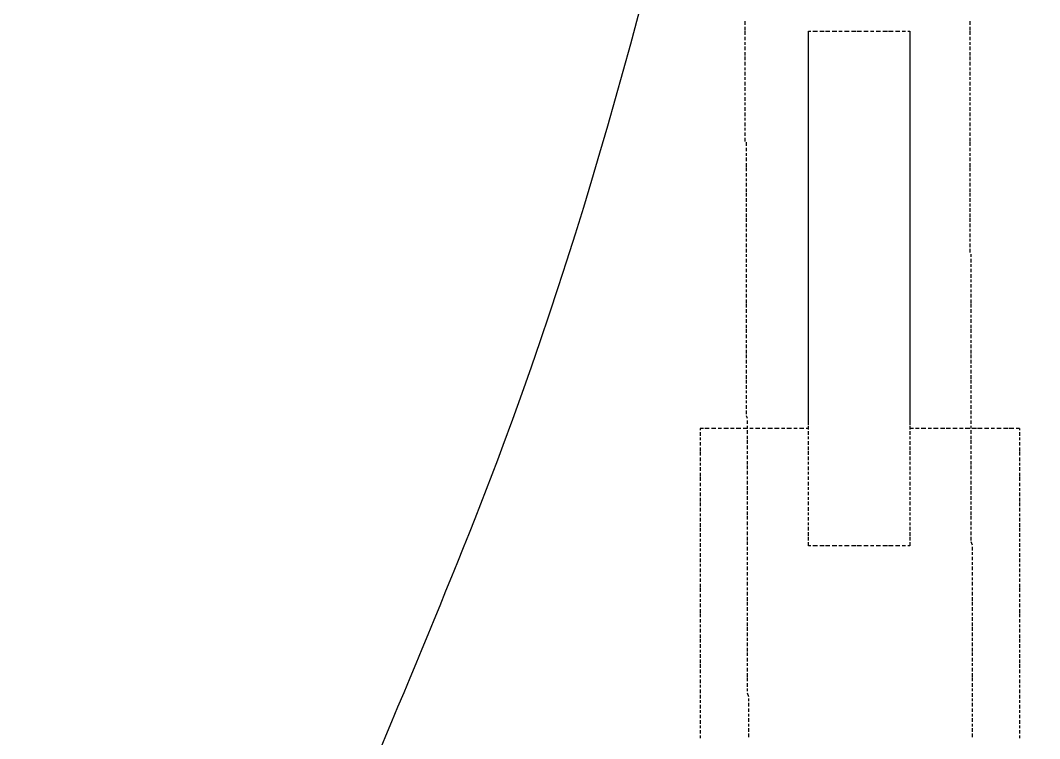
# Model space of a CAD drawing. Header units: millimetres. Extents: x 168 to 394, y 129 to 255.
# Drawn here: x 169.2443 to 169.4013, y 231.7479 to 231.8584 of the extents above; entities that cross this region are included whole.
import ezdxf

# ---------------------------------------------------------------- set-up
doc = ezdxf.new("R2010")
doc.units = ezdxf.units.MM
doc.layers.add('Redes', color=3, linetype='Continuous', lineweight=25)
doc.layers.add('Vestida del Poste', color=6, linetype='Continuous', lineweight=25)

# ---------------------------------------------------------------- blocks, each defined once
blk = doc.blocks.new('A$C68940962')
at = {"color": 1}
for p, q in [((-0.1104, -4.6631), (-0.1104, -4.6583)), ((0.1258, -4.6583), (0.1258, -4.6631)), ((-0.1104, -4.6702), (-0.1104, -4.6654)), ((-0.1104, -4.6761), (-0.1104, -4.6714)), ((-0.0439, -4.6749), (-0.0439, -4.6714)), ((-0.0439, -4.6714), (-0.0415, -4.6714)), ((-0.0439, -4.6773), (-0.0439, -4.6714)), ((-0.0439, -4.6714), (-0.0415, -4.6714)), ((-0.0392, -4.6714), (-0.0344, -4.6714)), ((-0.0392, -4.6714), (-0.0344, -4.6714)), ((-0.032, -4.6714), (-0.0273, -4.6714)), ((-0.032, -4.6714), (-0.0273, -4.6714)), ((-0.0261, -4.6714), (-0.0214, -4.6714)), ((-0.0261, -4.6714), (-0.0214, -4.6714)), ((-0.019, -4.6714), (-0.0142, -4.6714)), ((-0.019, -4.6714), (-0.0142, -4.6714)), ((-0.0119, -4.6714), (-0.0083, -4.6714)), ((-0.0119, -4.6714), (-0.0083, -4.6714)), ((-0.0059, -4.6714), (-0.0012, -4.6714)), ((-0.0059, -4.6714), (-0.0012, -4.6714)), ((0.0012, -4.6714), (0.0059, -4.6714)), ((0.0012, -4.6714), (0.0059, -4.6714)), ((0.0071, -4.6714), (0.0119, -4.6714)), ((0.0071, -4.6714), (0.0119, -4.6714)), ((0.0142, -4.6714), (0.019, -4.6714)), ((0.0142, -4.6714), (0.019, -4.6714)), ((0.0214, -4.6714), (0.0249, -4.6714)), ((0.0214, -4.6714), (0.0249, -4.6714)), ((0.0273, -4.6714), (0.032, -4.6714)), ((0.0273, -4.6714), (0.032, -4.6714)), ((0.0344, -4.6714), (0.0392, -4.6714)), ((0.0344, -4.6714), (0.0392, -4.6714)), ((0.0404, -4.6714), (0.0451, -4.6714)), ((0.0404, -4.6714), (0.0451, -4.6714)), ((0.0475, -4.6714), (0.0522, -4.6714)), ((0.0475, -4.6714), (0.0522, -4.6714)), ((0.0546, -4.6714), (0.0582, -4.6714)), ((0.0546, -4.6714), (0.0582, -4.6714)), ((0.0605, -4.6714), (0.0629, -4.6714)), ((0.0605, -4.6714), (0.0629, -4.6714)), ((0.0629, -4.6714), (0.0629, -4.6749)), ((0.0629, -4.6714), (0.0629, -4.6773)), ((0.1258, -4.6654), (0.1258, -4.6702)), ((0.1258, -4.6714), (0.1258, -4.6761)), ((-0.1104, -4.6832), (-0.1104, -4.6785)), ((-0.1104, -4.6892), (-0.1104, -4.6856)), ((-0.0439, -4.6809), (-0.0439, -4.6773)), ((-0.0439, -4.6832), (-0.0439, -4.6797)), ((-0.0439, -4.688), (-0.0439, -4.6832)), ((-0.0439, -4.6903), (-0.0439, -4.6856)), ((0.0629, -4.6773), (0.0629, -4.6809)), ((0.0629, -4.6797), (0.0629, -4.6832)), ((0.0629, -4.6832), (0.0629, -4.688)), ((0.0629, -4.6856), (0.0629, -4.6903)), ((0.1258, -4.6785), (0.1258, -4.6832)), ((0.1258, -4.6856), (0.1258, -4.6892)), ((-0.1104, -4.6963), (-0.1104, -4.6915)), ((-0.0439, -4.6939), (-0.0439, -4.6903)), ((-0.0439, -4.6975), (-0.0439, -4.6927)), ((-0.0439, -4.701), (-0.0439, -4.6963)), ((0.0629, -4.6903), (0.0629, -4.6939)), ((0.0629, -4.6927), (0.0629, -4.6975)), ((0.0629, -4.6963), (0.0629, -4.701)), ((0.1258, -4.6915), (0.1258, -4.6963)), ((-0.1104, -4.7034), (-0.1104, -4.6987)), ((-0.1104, -4.7093), (-0.1104, -4.7046)), ((-0.0439, -4.7034), (-0.0439, -4.6987)), ((-0.0439, -4.7081), (-0.0439, -4.7034)), ((-0.0439, -4.7105), (-0.0439, -4.7058)), ((0.0629, -4.6987), (0.0629, -4.7034)), ((0.0629, -4.7034), (0.0629, -4.7081)), ((0.0629, -4.7058), (0.0629, -4.7105)), ((0.1258, -4.6987), (0.1258, -4.7034)), ((0.1258, -4.7046), (0.1258, -4.7093)), ((-0.1104, -4.7165), (-0.1104, -4.7117)), ((-0.0439, -4.7141), (-0.0439, -4.7093)), ((-0.0439, -4.7165), (-0.0439, -4.7129)), ((-0.0439, -4.7212), (-0.0439, -4.7165)), ((0.0629, -4.7093), (0.0629, -4.7141)), ((0.0629, -4.7129), (0.0629, -4.7165)), ((0.0629, -4.7165), (0.0629, -4.7212)), ((0.1258, -4.7117), (0.1258, -4.7165)), ((-0.1104, -4.7224), (-0.1104, -4.7188)), ((-0.1104, -4.7295), (-0.1104, -4.7248)), ((-0.0439, -4.7236), (-0.0439, -4.7188)), ((-0.0439, -4.7271), (-0.0439, -4.7236)), ((-0.0439, -4.7307), (-0.0439, -4.726)), ((0.0629, -4.7188), (0.0629, -4.7236)), ((0.0629, -4.7236), (0.0629, -4.7271)), ((0.0629, -4.726), (0.0629, -4.7307)), ((0.1258, -4.7188), (0.1258, -4.7224)), ((0.1258, -4.7248), (0.1258, -4.7295)), ((-0.1104, -4.7354), (-0.1104, -4.7319)), ((-0.1104, -4.7426), (-0.1104, -4.7378)), ((-0.0439, -4.7343), (-0.0439, -4.7295)), ((-0.0439, -4.7366), (-0.0439, -4.7319)), ((-0.0439, -4.7414), (-0.0439, -4.7366)), ((-0.0439, -4.7438), (-0.0439, -4.739)), ((0.0629, -4.7295), (0.0629, -4.7343)), ((0.0629, -4.7319), (0.0629, -4.7366)), ((0.0629, -4.7366), (0.0629, -4.7414)), ((0.0629, -4.739), (0.0629, -4.7438)), ((0.1258, -4.7319), (0.1258, -4.7354)), ((0.1258, -4.7378), (0.1258, -4.7426)), ((-0.1104, -4.7497), (-0.1104, -4.7449)), ((-0.0439, -4.7473), (-0.0439, -4.7426)), ((-0.0439, -4.7497), (-0.0439, -4.7461)), ((-0.0439, -4.7544), (-0.0439, -4.7497)), ((0.0629, -4.7426), (0.0629, -4.7473)), ((0.0629, -4.7461), (0.0629, -4.7497)), ((0.0629, -4.7497), (0.0629, -4.7544)), ((0.1258, -4.7449), (0.1258, -4.7497)), ((-0.1104, -4.7556), (-0.1104, -4.7521)), ((-0.1104, -4.7627), (-0.1104, -4.758)), ((-0.0439, -4.7568), (-0.0439, -4.7521)), ((-0.0439, -4.7604), (-0.0439, -4.7568)), ((-0.0439, -4.7639), (-0.0439, -4.7592)), ((0.0629, -4.7521), (0.0629, -4.7568)), ((0.0629, -4.7568), (0.0629, -4.7604)), ((0.0629, -4.7592), (0.0629, -4.7639)), ((0.1258, -4.7521), (0.1258, -4.7556)), ((0.1258, -4.758), (0.1258, -4.7627)), ((-0.1104, -4.7687), (-0.1104, -4.7651)), ((-0.1104, -4.7758), (-0.1104, -4.7711)), ((-0.0439, -4.7675), (-0.0439, -4.7627)), ((-0.0439, -4.7699), (-0.0439, -4.7651)), ((-0.0439, -4.7746), (-0.0439, -4.7699)), ((0.0629, -4.7627), (0.0629, -4.7675)), ((0.0629, -4.7651), (0.0629, -4.7699)), ((0.0629, -4.7699), (0.0629, -4.7746)), ((0.1258, -4.7651), (0.1258, -4.7687)), ((0.1258, -4.7711), (0.1258, -4.7758)), ((-0.1104, -4.7829), (-0.1104, -4.7782)), ((-0.0439, -4.777), (-0.0439, -4.7722)), ((-0.0439, -4.7805), (-0.0439, -4.7758)), ((-0.0439, -4.7829), (-0.0439, -4.7794)), ((0.0629, -4.7722), (0.0629, -4.777)), ((0.0629, -4.7758), (0.0629, -4.7805)), ((0.0629, -4.7794), (0.0629, -4.7829)), ((0.1258, -4.7782), (0.1258, -4.7829)), ((-0.1104, -4.7889), (-0.1104, -4.7853)), ((-0.1104, -4.796), (-0.1104, -4.7912)), ((-0.0439, -4.7877), (-0.0439, -4.7829)), ((-0.0439, -4.79), (-0.0439, -4.7853)), ((-0.0439, -4.7936), (-0.0439, -4.79)), ((-0.0439, -4.7972), (-0.0439, -4.7924)), ((0.0629, -4.7829), (0.0629, -4.7877)), ((0.0629, -4.7853), (0.0629, -4.79)), ((0.0629, -4.79), (0.0629, -4.7936)), ((0.0629, -4.7924), (0.0629, -4.7972)), ((0.1258, -4.7853), (0.1258, -4.7889)), ((0.1258, -4.7912), (0.1258, -4.796)), ((-0.1104, -4.8019), (-0.1104, -4.7983)), ((-0.0439, -4.8007), (-0.0439, -4.796)), ((-0.0439, -4.8031), (-0.0439, -4.7983)), ((-0.0439, -4.8078), (-0.0439, -4.8031)), ((0.0629, -4.796), (0.0629, -4.8007)), ((0.0629, -4.7983), (0.0629, -4.8031)), ((0.0629, -4.8031), (0.0629, -4.8078)), ((0.1258, -4.7983), (0.1258, -4.8019)), ((-0.1104, -4.809), (-0.1104, -4.8043)), ((-0.1104, -4.8162), (-0.1104, -4.8114)), ((-0.0439, -4.8102), (-0.0439, -4.8055)), ((-0.0439, -4.8138), (-0.0439, -4.809)), ((-0.0439, -4.8162), (-0.0439, -4.8126)), ((0.0629, -4.8055), (0.0629, -4.8102)), ((0.0629, -4.809), (0.0629, -4.8138)), ((0.0629, -4.8126), (0.0629, -4.8162)), ((0.1258, -4.8043), (0.1258, -4.809)), ((0.1258, -4.8114), (0.1258, -4.8162)), ((-0.1092, -4.8221), (-0.1092, -4.8173)), ((-0.1092, -4.8292), (-0.1092, -4.8245)), ((-0.0439, -4.8209), (-0.0439, -4.8162)), ((-0.0439, -4.8233), (-0.0439, -4.8185)), ((-0.0439, -4.8268), (-0.0439, -4.8233)), ((0.0629, -4.8162), (0.0629, -4.8209)), ((0.0629, -4.8185), (0.0629, -4.8233)), ((0.0629, -4.8233), (0.0629, -4.8268)), ((0.1258, -4.8173), (0.1258, -4.8221)), ((0.1258, -4.8245), (0.1258, -4.8292)), ((-0.1092, -4.8351), (-0.1092, -4.8316)), ((-0.0439, -4.8304), (-0.0439, -4.8256)), ((-0.0439, -4.834), (-0.0439, -4.8292)), ((-0.0439, -4.8363), (-0.0439, -4.8316)), ((0.0629, -4.8256), (0.0629, -4.8304)), ((0.0629, -4.8292), (0.0629, -4.834)), ((0.0629, -4.8316), (0.0629, -4.8363)), ((0.1258, -4.8316), (0.1258, -4.8351)), ((-0.1092, -4.8423), (-0.1092, -4.8375)), ((-0.1092, -4.8494), (-0.1092, -4.8446)), ((-0.0439, -4.8411), (-0.0439, -4.8363)), ((-0.0439, -4.8434), (-0.0439, -4.8387)), ((-0.0439, -4.847), (-0.0439, -4.8423)), ((-0.0439, -4.8494), (-0.0439, -4.8458)), ((0.0629, -4.8363), (0.0629, -4.8411)), ((0.0629, -4.8387), (0.0629, -4.8434)), ((0.0629, -4.8423), (0.0629, -4.847)), ((0.0629, -4.8458), (0.0629, -4.8494)), ((0.1258, -4.8375), (0.1258, -4.8423)), ((0.1258, -4.8446), (0.1258, -4.8494)), ((-0.1092, -4.8553), (-0.1092, -4.8506)), ((-0.0439, -4.8541), (-0.0439, -4.8494)), ((-0.0439, -4.8565), (-0.0439, -4.8518)), ((-0.0439, -4.8601), (-0.0439, -4.8565)), ((0.0629, -4.8494), (0.0629, -4.8541)), ((0.0629, -4.8518), (0.0629, -4.8565)), ((0.0629, -4.8565), (0.0629, -4.8601)), ((0.1258, -4.8506), (0.1258, -4.8553)), ((-0.1092, -4.8624), (-0.1092, -4.8577)), ((-0.1092, -4.8684), (-0.1092, -4.8648)), ((-0.0439, -4.8624), (-0.0439, -4.8589)), ((-0.0439, -4.8672), (-0.0439, -4.8624)), ((-0.0439, -4.8696), (-0.0439, -4.8648)), ((0.0629, -4.8589), (0.0629, -4.8624)), ((0.0629, -4.8624), (0.0629, -4.8672)), ((0.0629, -4.8648), (0.0629, -4.8696)), ((0.1258, -4.8577), (0.1258, -4.8624)), ((0.1258, -4.8648), (0.1258, -4.8684)), ((-0.1092, -4.8755), (-0.1092, -4.8707)), ((-0.1092, -4.8826), (-0.1092, -4.8779)), ((-0.0439, -4.8731), (-0.0439, -4.8696)), ((-0.0439, -4.8767), (-0.0439, -4.8719)), ((-0.0439, -4.8802), (-0.0439, -4.8755)), ((0.0629, -4.8696), (0.0629, -4.8731)), ((0.0629, -4.8719), (0.0629, -4.8767)), ((0.0629, -4.8755), (0.0629, -4.8802)), ((0.1258, -4.8707), (0.1258, -4.8755)), ((0.1258, -4.8779), (0.1258, -4.8826)), ((-0.1092, -4.8885), (-0.1092, -4.8838)), ((-0.0439, -4.8826), (-0.0439, -4.8791)), ((-0.0439, -4.8874), (-0.0439, -4.8826)), ((-0.0439, -4.8897), (-0.0439, -4.885)), ((0.0629, -4.8791), (0.0629, -4.8826)), ((0.0629, -4.8826), (0.0629, -4.8874)), ((0.0629, -4.885), (0.0629, -4.8897)), ((0.1258, -4.8838), (0.1258, -4.8885)), ((-0.1092, -4.8957), (-0.1092, -4.8909)), ((-0.1092, -4.9016), (-0.1092, -4.898)), ((-0.0439, -4.8933), (-0.0439, -4.8897)), ((-0.0439, -4.8957), (-0.0439, -4.8921)), ((-0.0439, -4.9004), (-0.0439, -4.8957)), ((-0.0439, -4.9028), (-0.0439, -4.898)), ((0.0629, -4.8897), (0.0629, -4.8933)), ((0.0629, -4.8921), (0.0629, -4.8957)), ((0.0629, -4.8957), (0.0629, -4.9004)), ((0.0629, -4.898), (0.0629, -4.9028)), ((0.1258, -4.8909), (0.1258, -4.8957)), ((0.1258, -4.898), (0.1258, -4.9016)), ((-0.1092, -4.9087), (-0.1092, -4.904)), ((-0.0439, -4.9063), (-0.0439, -4.9028)), ((-0.0439, -4.9099), (-0.0439, -4.9052)), ((-0.0439, -4.9135), (-0.0439, -4.9087)), ((0.0629, -4.9028), (0.0629, -4.9063)), ((0.0629, -4.9052), (0.0629, -4.9099)), ((0.0629, -4.9087), (0.0629, -4.9135)), ((0.1258, -4.904), (0.1258, -4.9087)), ((-0.1092, -4.9158), (-0.1092, -4.9111)), ((-0.1092, -4.9218), (-0.1092, -4.917)), ((-0.0439, -4.9158), (-0.0439, -4.9111)), ((-0.0439, -4.9206), (-0.0439, -4.9158)), ((-0.0439, -4.923), (-0.0439, -4.9182)), ((-0.0439, -4.9265), (-0.0439, -4.9218)), ((0.0629, -4.9111), (0.0629, -4.9158)), ((0.0629, -4.9158), (0.0629, -4.9206)), ((0.0629, -4.9182), (0.0629, -4.923)), ((0.0629, -4.9218), (0.0629, -4.9265)), ((0.1258, -4.9111), (0.1258, -4.9158)), ((0.1258, -4.917), (0.1258, -4.9218)), ((-0.1092, -4.9289), (-0.1092, -4.9242)), ((-0.1092, -4.9348), (-0.1092, -4.9313)), ((-0.0439, -4.9289), (-0.0439, -4.9253)), ((-0.0439, -4.9336), (-0.0439, -4.9289)), ((-0.0439, -4.936), (-0.0439, -4.9313)), ((0.0629, -4.9253), (0.0629, -4.9289)), ((0.0629, -4.9289), (0.0629, -4.9336)), ((0.0629, -4.9313), (0.0629, -4.936)), ((0.1258, -4.9242), (0.1258, -4.9289)), ((0.1258, -4.9313), (0.1258, -4.9348)), ((-0.1092, -4.942), (-0.1092, -4.9372)), ((-0.0439, -4.9396), (-0.0439, -4.936)), ((-0.0439, -4.9431), (-0.0439, -4.9384)), ((-0.0439, -4.9467), (-0.0439, -4.942)), ((0.0629, -4.936), (0.0629, -4.9396)), ((0.0629, -4.9384), (0.0629, -4.9431)), ((0.0629, -4.942), (0.0629, -4.9467)), ((0.1258, -4.9372), (0.1258, -4.942)), ((-0.1092, -4.9479), (-0.1092, -4.9443)), ((-0.1092, -4.955), (-0.1092, -4.9503)), ((-0.0439, -4.9491), (-0.0439, -4.9443)), ((-0.0439, -4.9538), (-0.0439, -4.9491)), ((-0.0439, -4.9562), (-0.0439, -4.9514)), ((0.0629, -4.9443), (0.0629, -4.9491)), ((0.0629, -4.9491), (0.0629, -4.9538)), ((0.0629, -4.9514), (0.0629, -4.9562)), ((0.1258, -4.9443), (0.1258, -4.9479)), ((0.1258, -4.9503), (0.1258, -4.955)), ((-0.1092, -4.9621), (-0.1092, -4.9574)), ((-0.1092, -4.9681), (-0.1092, -4.9645)), ((-0.0439, -4.9598), (-0.0439, -4.955)), ((-0.0439, -4.9621), (-0.0439, -4.9586)), ((-0.0439, -4.9669), (-0.0439, -4.9621)), ((-0.0439, -4.9693), (-0.0439, -4.9645)), ((0.0629, -4.955), (0.0629, -4.9598)), ((0.0629, -4.9586), (0.0629, -4.9621)), ((0.0629, -4.9621), (0.0629, -4.9669)), ((0.0629, -4.9645), (0.0629, -4.9693)), ((0.1258, -4.9574), (0.1258, -4.9621)), ((0.127, -4.9645), (0.127, -4.9681)), ((-0.1092, -4.9752), (-0.1092, -4.9704)), ((-0.0439, -4.9728), (-0.0439, -4.9693)), ((-0.0439, -4.9764), (-0.0439, -4.9716)), ((-0.0439, -4.9799), (-0.0439, -4.9752)), ((0.0629, -4.9693), (0.0629, -4.9728)), ((0.0629, -4.9716), (0.0629, -4.9764)), ((0.0629, -4.9752), (0.0629, -4.9799)), ((0.127, -4.9704), (0.127, -4.9752)), ((-0.1092, -4.9811), (-0.1092, -4.9776)), ((-0.1092, -4.9882), (-0.1092, -4.9835)), ((-0.0439, -4.9823), (-0.0439, -4.9776)), ((-0.0439, -4.9871), (-0.0439, -4.9823)), ((-0.0439, -4.9894), (-0.0439, -4.9847)), ((0.0629, -4.9776), (0.0629, -4.9823)), ((0.0629, -4.9823), (0.0629, -4.9871)), ((0.0629, -4.9847), (0.0629, -4.9894)), ((0.127, -4.9776), (0.127, -4.9811)), ((0.127, -4.9835), (0.127, -4.9882)), ((-0.1092, -4.9954), (-0.1092, -4.9906)), ((-0.0439, -4.993), (-0.0439, -4.9882)), ((-0.0439, -4.9954), (-0.0439, -4.9918)), ((-0.0439, -5.0001), (-0.0439, -4.9954)), ((0.0629, -4.9882), (0.0629, -4.993)), ((0.0629, -4.9918), (0.0629, -4.9954)), ((0.0629, -4.9954), (0.0629, -5.0001)), ((0.127, -4.9906), (0.127, -4.9954)), ((-0.1092, -5.0013), (-0.1092, -4.9977)), ((-0.1092, -5.0084), (-0.1092, -5.0037)), ((-0.0439, -5.0025), (-0.0439, -4.9977)), ((-0.0439, -5.006), (-0.0439, -5.0025)), ((-0.0439, -5.0096), (-0.0439, -5.0049)), ((0.0629, -4.9977), (0.0629, -5.0025)), ((0.0629, -5.0025), (0.0629, -5.006)), ((0.0629, -5.0049), (0.0629, -5.0096)), ((0.127, -4.9977), (0.127, -5.0013)), ((0.127, -5.0037), (0.127, -5.0084)), ((-0.1092, -5.0144), (-0.1092, -5.0108)), ((-0.1092, -5.0215), (-0.1092, -5.0167)), ((-0.0439, -5.0132), (-0.0439, -5.0084)), ((-0.0439, -5.0155), (-0.0439, -5.0108)), ((-0.0439, -5.0203), (-0.0439, -5.0155)), ((-0.0439, -5.0227), (-0.0439, -5.0179)), ((0.0629, -5.0084), (0.0629, -5.0132)), ((0.0629, -5.0108), (0.0629, -5.0155)), ((0.0629, -5.0155), (0.0629, -5.0203)), ((0.0629, -5.0179), (0.0629, -5.0227)), ((0.127, -5.0108), (0.127, -5.0144)), ((0.127, -5.0167), (0.127, -5.0215)), ((-0.1092, -5.0286), (-0.1092, -5.0238)), ((-0.0439, -5.0262), (-0.0439, -5.0215)), ((-0.0439, -5.0286), (-0.0439, -5.025)), ((-0.0439, -5.0333), (-0.0439, -5.0286)), ((0.0629, -5.0215), (0.0629, -5.0262)), ((0.0629, -5.025), (0.0629, -5.0286)), ((0.0629, -5.0286), (0.0629, -5.0333)), ((0.127, -5.0238), (0.127, -5.0286)), ((-0.1092, -5.0345), (-0.1092, -5.0298)), ((-0.1092, -5.0416), (-0.1092, -5.0369)), ((-0.0439, -5.0357), (-0.0439, -5.031)), ((-0.0439, -5.0393), (-0.0439, -5.0357)), ((-0.0439, -5.0428), (-0.0439, -5.0381)), ((0.0629, -5.031), (0.0629, -5.0357)), ((0.0629, -5.0357), (0.0629, -5.0393)), ((0.0629, -5.0381), (0.0629, -5.0428)), ((0.127, -5.0298), (0.127, -5.0345)), ((0.127, -5.0369), (0.127, -5.0416)), ((-0.1092, -5.0476), (-0.1092, -5.044)), ((-0.1092, -5.0547), (-0.1092, -5.05)), ((-0.0439, -5.0464), (-0.0439, -5.0416)), ((-0.0439, -5.0488), (-0.0439, -5.044)), ((-0.0439, -5.0535), (-0.0439, -5.0488)), ((0.0629, -5.0416), (0.0629, -5.0464)), ((0.0629, -5.044), (0.0629, -5.0488)), ((0.0629, -5.0488), (0.0629, -5.0535)), ((0.127, -5.044), (0.127, -5.0476)), ((0.127, -5.05), (0.127, -5.0547)), ((-0.1092, -5.0618), (-0.1092, -5.0571)), ((-0.0439, -5.0559), (-0.0439, -5.0511)), ((-0.0439, -5.0595), (-0.0439, -5.0547)), ((-0.0439, -5.0618), (-0.0439, -5.0583)), ((0.0629, -5.0511), (0.0629, -5.0559)), ((0.0629, -5.0547), (0.0629, -5.0595)), ((0.0629, -5.0583), (0.0629, -5.0618)), ((0.127, -5.0571), (0.127, -5.0618)), ((-0.1092, -5.0678), (-0.1092, -5.063)), ((-0.1092, -5.0749), (-0.1092, -5.0701)), ((-0.0439, -5.0666), (-0.0439, -5.0618)), ((-0.0439, -5.0689), (-0.0439, -5.0642)), ((-0.0439, -5.0725), (-0.0439, -5.0689)), ((-0.0439, -5.0749), (-0.0439, -5.0713)), ((0.0629, -5.0618), (0.0629, -5.0666)), ((0.0629, -5.0642), (0.0629, -5.0689)), ((0.0629, -5.0689), (0.0629, -5.0725)), ((0.0629, -5.0713), (0.0629, -5.0749)), ((0.127, -5.063), (0.127, -5.0678)), ((0.127, -5.0701), (0.127, -5.0749)), ((-0.1092, -5.0808), (-0.1092, -5.0773)), ((-0.0439, -5.0796), (-0.0439, -5.0749)), ((-0.0439, -5.082), (-0.0439, -5.0773)), ((-0.0439, -5.0856), (-0.0439, -5.082)), ((0.0629, -5.0749), (0.0629, -5.0796)), ((0.0629, -5.0773), (0.0629, -5.082)), ((0.0629, -5.082), (0.0629, -5.0856)), ((0.127, -5.0773), (0.127, -5.0808)), ((-0.1092, -5.0879), (-0.1092, -5.0832)), ((-0.1092, -5.0951), (-0.1092, -5.0903)), ((-0.0439, -5.0891), (-0.0439, -5.0844)), ((-0.0439, -5.0927), (-0.0439, -5.0879)), ((-0.0439, -5.0951), (-0.0439, -5.0915)), ((0.0629, -5.0844), (0.0629, -5.0891)), ((0.0629, -5.0879), (0.0629, -5.0927)), ((0.0629, -5.0915), (0.0629, -5.0951)), ((0.127, -5.0832), (0.127, -5.0879)), ((0.127, -5.0903), (0.127, -5.0951)), ((-0.1092, -5.101), (-0.1092, -5.0962)), ((-0.1092, -5.1081), (-0.1092, -5.1034)), ((-0.0439, -5.0998), (-0.0439, -5.0951)), ((-0.0439, -5.1022), (-0.0439, -5.0974)), ((-0.0439, -5.1057), (-0.0439, -5.1022)), ((0.0629, -5.0951), (0.0629, -5.0998)), ((0.0629, -5.0974), (0.0629, -5.1022)), ((0.0629, -5.1022), (0.0629, -5.1057)), ((0.127, -5.0962), (0.127, -5.101)), ((0.127, -5.1034), (0.127, -5.1081)), ((-0.1092, -5.114), (-0.1092, -5.1105)), ((-0.0439, -5.1081), (-0.0439, -5.1046)), ((-0.0439, -5.1129), (-0.0439, -5.1081)), ((-0.0439, -5.1152), (-0.0439, -5.1105)), ((0.0629, -5.1046), (0.0629, -5.1081)), ((0.0629, -5.1081), (0.0629, -5.1129)), ((0.0629, -5.1105), (0.0629, -5.1152)), ((0.127, -5.1105), (0.127, -5.114)), ((-0.1092, -5.1212), (-0.1092, -5.1164)), ((-0.1092, -5.1283), (-0.1092, -5.1235)), ((-0.0439, -5.1188), (-0.0439, -5.1152)), ((-0.0439, -5.1224), (-0.0439, -5.1176)), ((-0.0439, -5.1259), (-0.0439, -5.1212)), ((-0.0439, -5.1283), (-0.0439, -5.1235)), ((0.0629, -5.1152), (0.0629, -5.1188)), ((0.0629, -5.1176), (0.0629, -5.1224)), ((0.0629, -5.1212), (0.0629, -5.1259)), ((0.0629, -5.1235), (0.0629, -5.1283)), ((0.127, -5.1164), (0.127, -5.1212)), ((0.127, -5.1235), (0.127, -5.1283)), ((-0.1092, -5.1342), (-0.1092, -5.1295)), ((-0.0439, -5.133), (-0.0439, -5.1283)), ((-0.0439, -5.1354), (-0.0439, -5.1307)), ((-0.0439, -5.139), (-0.0439, -5.1342)), ((0.0629, -5.1283), (0.0629, -5.133)), ((0.0629, -5.1307), (0.0629, -5.1354)), ((0.0629, -5.1342), (0.0629, -5.139)), ((0.127, -5.1295), (0.127, -5.1342)), ((-0.1092, -5.1413), (-0.1092, -5.1366)), ((-0.1092, -5.1473), (-0.1092, -5.1437)), ((-0.0439, -5.1413), (-0.0439, -5.1378)), ((-0.0439, -5.1461), (-0.0439, -5.1413)), ((-0.0439, -5.1485), (-0.0439, -5.1437)), ((0.0629, -5.1378), (0.0629, -5.1413)), ((0.0629, -5.1413), (0.0629, -5.1461)), ((0.0629, -5.1437), (0.0629, -5.1485)), ((0.127, -5.1366), (0.127, -5.1413)), ((0.127, -5.1437), (0.127, -5.1473)), ((-0.1092, -5.1544), (-0.1092, -5.1496)), ((-0.1092, -5.1603), (-0.1092, -5.1568)), ((-0.0439, -5.152), (-0.0439, -5.1485)), ((-0.0439, -5.1556), (-0.0439, -5.1508)), ((-0.0439, -5.1591), (-0.0439, -5.1544)), ((-0.0439, -5.1615), (-0.0439, -5.1568)), ((0.0629, -5.1485), (0.0629, -5.152)), ((0.0629, -5.1508), (0.0629, -5.1556)), ((0.0629, -5.1544), (0.0629, -5.1591)), ((0.0629, -5.1568), (0.0629, -5.1615)), ((0.127, -5.1496), (0.127, -5.1544)), ((0.127, -5.1568), (0.127, -5.1603)), ((-0.1092, -5.1675), (-0.1092, -5.1627)), ((-0.0439, -5.1663), (-0.0439, -5.1615)), ((-0.0439, -5.1686), (-0.0439, -5.1639)), ((-0.0439, -5.1722), (-0.0439, -5.1675)), ((0.0629, -5.1615), (0.0629, -5.1663)), ((0.0629, -5.1639), (0.0629, -5.1686)), ((0.0629, -5.1675), (0.0629, -5.1722)), ((0.127, -5.1627), (0.127, -5.1675)), ((-0.1092, -5.1746), (-0.1092, -5.1698)), ((-0.108, -5.1805), (-0.1092, -5.1769)), ((-0.0439, -5.1746), (-0.0439, -5.171)), ((-0.0439, -5.1793), (-0.0439, -5.1746)), ((-0.0439, -5.1817), (-0.0439, -5.1769)), ((0.0629, -5.171), (0.0629, -5.1746)), ((0.0629, -5.1746), (0.0629, -5.1793)), ((0.0629, -5.1769), (0.0629, -5.1817)), ((0.127, -5.1698), (0.127, -5.1746)), ((0.127, -5.1769), (0.127, -5.1805)), ((-0.108, -5.1876), (-0.108, -5.1829)), ((-0.0439, -5.1841), (-0.0439, -5.1817)), ((-0.0439, -5.1888), (-0.0439, -5.1841)), ((0.0629, -5.1817), (0.0629, -5.1841)), ((0.0629, -5.1841), (0.0629, -5.1888)), ((0.127, -5.1829), (0.127, -5.1876)), ((-0.1578, -5.1936), (-0.1578, -5.1959)), ((-0.1543, -5.1936), (-0.1578, -5.1936)), ((-0.1578, -5.1983), (-0.1578, -5.2031)), ((-0.1484, -5.1936), (-0.1531, -5.1936)), ((-0.1412, -5.1936), (-0.146, -5.1936)), ((-0.1353, -5.1936), (-0.1389, -5.1936)), ((-0.1282, -5.1936), (-0.1329, -5.1936)), ((-0.1222, -5.1936), (-0.1258, -5.1936)), ((-0.1151, -5.1936), (-0.1199, -5.1936)), ((-0.108, -5.1936), (-0.1127, -5.1936)), ((-0.108, -5.1936), (-0.108, -5.19)), ((-0.108, -5.2007), (-0.108, -5.1959)), ((-0.1021, -5.1936), (-0.1056, -5.1936)), ((-0.0949, -5.1936), (-0.0997, -5.1936)), ((-0.089, -5.1936), (-0.0926, -5.1936)), ((-0.0819, -5.1936), (-0.0866, -5.1936)), ((-0.0748, -5.1936), (-0.0795, -5.1936)), ((-0.0688, -5.1936), (-0.0724, -5.1936)), ((-0.0617, -5.1936), (-0.0665, -5.1936)), ((-0.0558, -5.1936), (-0.0593, -5.1936)), ((-0.0487, -5.1936), (-0.0534, -5.1936)), ((-0.0439, -5.1936), (-0.0463, -5.1936)), ((-0.0439, -5.1947), (-0.0439, -5.19)), ((-0.0439, -5.2019), (-0.0439, -5.1971)), ((0.0629, -5.19), (0.0629, -5.1947)), ((0.0665, -5.1936), (0.0629, -5.1936)), ((0.0629, -5.1971), (0.0629, -5.2019)), ((0.0724, -5.1936), (0.0688, -5.1936)), ((0.0795, -5.1936), (0.0748, -5.1936)), ((0.0855, -5.1936), (0.0819, -5.1936)), ((0.0926, -5.1936), (0.0878, -5.1936)), ((0.0997, -5.1936), (0.0949, -5.1936)), ((0.1056, -5.1936), (0.1009, -5.1936)), ((0.1127, -5.1936), (0.108, -5.1936)), ((0.1187, -5.1936), (0.1151, -5.1936)), ((0.1258, -5.1936), (0.1211, -5.1936)), ((0.127, -5.19), (0.127, -5.1936)), ((0.127, -5.1959), (0.127, -5.2007)), ((0.1329, -5.1936), (0.1282, -5.1936)), ((0.1389, -5.1936), (0.1341, -5.1936)), ((0.146, -5.1936), (0.1412, -5.1936)), ((0.1519, -5.1936), (0.1484, -5.1936)), ((0.159, -5.1936), (0.1543, -5.1936)), ((0.1662, -5.1936), (0.1614, -5.1936)), ((0.1721, -5.1936), (0.1673, -5.1936)), ((0.178, -5.1936), (0.1745, -5.1936)), ((0.178, -5.1936), (0.178, -5.1959)), ((0.178, -5.1983), (0.178, -5.2031)), ((-0.1578, -5.2054), (-0.1578, -5.209)), ((-0.108, -5.2078), (-0.108, -5.2031)), ((-0.108, -5.2137), (-0.108, -5.209)), ((-0.0439, -5.2078), (-0.0439, -5.2042)), ((-0.0439, -5.2149), (-0.0439, -5.2102)), ((0.0629, -5.2042), (0.0629, -5.2078)), ((0.0629, -5.2102), (0.0629, -5.2149)), ((0.127, -5.2031), (0.127, -5.2078)), ((0.127, -5.209), (0.127, -5.2137)), ((0.178, -5.2054), (0.178, -5.209)), ((-0.1578, -5.2114), (-0.1578, -5.2161)), ((-0.1578, -5.2185), (-0.1578, -5.2232)), ((-0.108, -5.2209), (-0.108, -5.2161)), ((-0.0439, -5.222), (-0.0439, -5.2173)), ((0.0629, -5.2173), (0.0629, -5.222)), ((0.127, -5.2161), (0.127, -5.2209)), ((0.178, -5.2114), (0.178, -5.2161)), ((0.178, -5.2185), (0.178, -5.2232)), ((-0.1578, -5.2244), (-0.1578, -5.2292)), ((-0.1578, -5.2315), (-0.1578, -5.2363)), ((-0.108, -5.2268), (-0.108, -5.2232)), ((-0.108, -5.2339), (-0.108, -5.2292)), ((-0.0439, -5.228), (-0.0439, -5.2232)), ((-0.0439, -5.2351), (-0.0439, -5.2304)), ((0.0629, -5.2232), (0.0629, -5.228)), ((0.0629, -5.2304), (0.0629, -5.2351)), ((0.127, -5.2232), (0.127, -5.2268)), ((0.127, -5.2292), (0.127, -5.2339)), ((0.178, -5.2244), (0.178, -5.2292)), ((0.178, -5.2315), (0.178, -5.2363)), ((-0.1578, -5.2387), (-0.1578, -5.2422)), ((-0.108, -5.241), (-0.108, -5.2363)), ((-0.108, -5.247), (-0.108, -5.2422)), ((-0.0439, -5.241), (-0.0439, -5.2375)), ((-0.0439, -5.2482), (-0.0439, -5.2434)), ((0.0629, -5.2375), (0.0629, -5.241)), ((0.0629, -5.2434), (0.0629, -5.2482)), ((0.127, -5.2363), (0.127, -5.241)), ((0.127, -5.2422), (0.127, -5.247)), ((0.178, -5.2387), (0.178, -5.2422)), ((-0.1578, -5.2446), (-0.1578, -5.2493)), ((-0.1578, -5.2517), (-0.1578, -5.2565)), ((-0.108, -5.2541), (-0.108, -5.2493)), ((-0.0439, -5.2541), (-0.0439, -5.2505)), ((0.0629, -5.2505), (0.0629, -5.2541)), ((0.127, -5.2493), (0.127, -5.2541)), ((0.178, -5.2446), (0.178, -5.2493)), ((0.178, -5.2517), (0.178, -5.2565)), ((-0.1578, -5.2577), (-0.1578, -5.2624)), ((-0.1578, -5.2648), (-0.1578, -5.2695)), ((-0.108, -5.26), (-0.108, -5.2565)), ((-0.108, -5.2671), (-0.108, -5.2624)), ((-0.0439, -5.2612), (-0.0439, -5.2565)), ((-0.0439, -5.2683), (-0.0439, -5.2636)), ((0.0629, -5.2565), (0.0629, -5.2612)), ((0.0629, -5.2636), (0.0629, -5.2683)), ((0.127, -5.2565), (0.127, -5.26)), ((0.127, -5.2624), (0.127, -5.2671)), ((0.178, -5.2577), (0.178, -5.2624)), ((0.178, -5.2648), (0.178, -5.2695)), ((-0.1578, -5.2719), (-0.1578, -5.2755)), ((-0.108, -5.2743), (-0.108, -5.2695)), ((-0.108, -5.2802), (-0.108, -5.2755)), ((-0.0439, -5.2743), (-0.0439, -5.2707)), ((0.0629, -5.2707), (0.0629, -5.2743)), ((0.127, -5.2695), (0.127, -5.2743)), ((0.127, -5.2755), (0.127, -5.2802)), ((0.178, -5.2719), (0.178, -5.2755)), ((-0.1578, -5.2778), (-0.1578, -5.2826)), ((-0.1578, -5.2849), (-0.1578, -5.2897)), ((-0.108, -5.2873), (-0.108, -5.2826)), ((-0.0439, -5.2814), (-0.0439, -5.2766)), ((-0.0439, -5.2873), (-0.0439, -5.2838)), ((0.0629, -5.2766), (0.0629, -5.2814)), ((0.0629, -5.2838), (0.0629, -5.2873)), ((0.127, -5.2826), (0.127, -5.2873)), ((0.178, -5.2778), (0.178, -5.2826)), ((0.178, -5.2849), (0.178, -5.2897)), ((-0.1578, -5.2909), (-0.1578, -5.2956)), ((-0.108, -5.2933), (-0.108, -5.2897)), ((-0.108, -5.3004), (-0.108, -5.2956)), ((-0.0439, -5.2944), (-0.0439, -5.2897)), ((-0.0439, -5.3016), (-0.0439, -5.2968)), ((0.0629, -5.2897), (0.0629, -5.2944)), ((0.0629, -5.2968), (0.0629, -5.3016)), ((0.127, -5.2897), (0.127, -5.2933)), ((0.127, -5.2956), (0.127, -5.3004)), ((0.178, -5.2909), (0.178, -5.2956)), ((-0.1578, -5.298), (-0.1578, -5.3028)), ((-0.1578, -5.3051), (-0.1578, -5.3087)), ((-0.108, -5.3075), (-0.108, -5.3028)), ((-0.0439, -5.3075), (-0.0439, -5.3039)), ((0.0629, -5.3039), (0.0629, -5.3075)), ((0.127, -5.3028), (0.127, -5.3075)), ((0.178, -5.298), (0.178, -5.3028)), ((0.178, -5.3051), (0.178, -5.3087)), ((-0.1578, -5.3111), (-0.1578, -5.3158)), ((-0.1578, -5.3182), (-0.1578, -5.3229)), ((-0.108, -5.3134), (-0.108, -5.3087)), ((-0.108, -5.3206), (-0.108, -5.3158)), ((-0.0439, -5.3146), (-0.0439, -5.3099)), ((-0.0439, -5.3206), (-0.0439, -5.317)), ((0.0629, -5.3099), (0.0629, -5.3146)), ((0.0629, -5.317), (0.0629, -5.3206)), ((0.127, -5.3087), (0.127, -5.3134)), ((0.127, -5.3158), (0.127, -5.3206)), ((0.178, -5.3111), (0.178, -5.3158)), ((0.178, -5.3182), (0.178, -5.3229)), ((-0.1578, -5.3241), (-0.1578, -5.3289)), ((-0.108, -5.3265), (-0.108, -5.3229)), ((-0.108, -5.3336), (-0.108, -5.3289)), ((-0.0439, -5.3277), (-0.0439, -5.3229)), ((0.0629, -5.3229), (0.0629, -5.3277)), ((0.127, -5.3229), (0.127, -5.3265)), ((0.127, -5.3289), (0.127, -5.3336)), ((0.178, -5.3241), (0.178, -5.3289)), ((-0.1578, -5.3312), (-0.1578, -5.336)), ((-0.1578, -5.3384), (-0.1578, -5.3419)), ((-0.108, -5.3407), (-0.108, -5.336)), ((-0.0439, -5.3348), (-0.0439, -5.33)), ((-0.0439, -5.3407), (-0.0439, -5.336)), ((0.0629, -5.33), (0.0629, -5.3348)), ((0.0629, -5.336), (0.0629, -5.3407)), ((0.127, -5.336), (0.127, -5.3407)), ((0.178, -5.3312), (0.178, -5.336)), ((0.178, -5.3384), (0.178, -5.3419)), ((-0.1578, -5.3443), (-0.1578, -5.349)), ((-0.108, -5.3467), (-0.108, -5.3419)), ((-0.108, -5.3538), (-0.108, -5.349)), ((-0.0439, -5.3479), (-0.0439, -5.3431)), ((-0.0415, -5.3479), (-0.0439, -5.3479)), ((-0.0344, -5.3479), (-0.0392, -5.3479)), ((-0.0273, -5.3479), (-0.032, -5.3479)), ((-0.0214, -5.3479), (-0.0261, -5.3479)), ((-0.0142, -5.3479), (-0.019, -5.3479)), ((-0.0083, -5.3479), (-0.0119, -5.3479)), ((-0.0012, -5.3479), (-0.0059, -5.3479)), ((0.0059, -5.3479), (0.0012, -5.3479)), ((0.0119, -5.3479), (0.0071, -5.3479)), ((0.019, -5.3479), (0.0142, -5.3479)), ((0.0249, -5.3479), (0.0214, -5.3479)), ((0.032, -5.3479), (0.0273, -5.3479)), ((0.0392, -5.3479), (0.0344, -5.3479)), ((0.0451, -5.3479), (0.0404, -5.3479)), ((0.0522, -5.3479), (0.0475, -5.3479)), ((0.0582, -5.3479), (0.0546, -5.3479)), ((0.0629, -5.3479), (0.0605, -5.3479)), ((0.0629, -5.3431), (0.0629, -5.3479)), ((0.127, -5.3419), (0.1282, -5.3467)), ((0.1282, -5.349), (0.1282, -5.3538)), ((0.178, -5.3443), (0.178, -5.349)), ((-0.1578, -5.3514), (-0.1578, -5.355)), ((-0.1578, -5.3573), (-0.1578, -5.3621)), ((-0.108, -5.3597), (-0.108, -5.3562)), ((0.1282, -5.3562), (0.1282, -5.3597)), ((0.178, -5.3514), (0.178, -5.355)), ((0.178, -5.3573), (0.178, -5.3621)), ((-0.1578, -5.3645), (-0.1578, -5.3692)), ((-0.1578, -5.3716), (-0.1578, -5.3751)), ((-0.108, -5.3668), (-0.108, -5.3621)), ((-0.108, -5.3728), (-0.108, -5.3692)), ((0.1282, -5.3621), (0.1282, -5.3668)), ((0.1282, -5.3692), (0.1282, -5.3728)), ((0.178, -5.3645), (0.178, -5.3692)), ((0.178, -5.3716), (0.178, -5.3751)), ((-0.1578, -5.3775), (-0.1578, -5.3823)), ((-0.108, -5.3799), (-0.108, -5.3751)), ((-0.108, -5.387), (-0.108, -5.3823)), ((0.1282, -5.3751), (0.1282, -5.3799)), ((0.1282, -5.3823), (0.1282, -5.387)), ((0.178, -5.3775), (0.178, -5.3823)), ((-0.1578, -5.3846), (-0.1578, -5.3882)), ((-0.1578, -5.3906), (-0.1578, -5.3953)), ((-0.108, -5.3929), (-0.108, -5.3894)), ((0.1282, -5.3894), (0.1282, -5.3929)), ((0.178, -5.3846), (0.178, -5.3882)), ((0.178, -5.3906), (0.178, -5.3953)), ((-0.1578, -5.3977), (-0.1578, -5.4024)), ((-0.1578, -5.4036), (-0.1578, -5.4084)), ((-0.108, -5.4001), (-0.108, -5.3953)), ((-0.108, -5.406), (-0.108, -5.4024)), ((0.1282, -5.3953), (0.1282, -5.4001)), ((0.1282, -5.4024), (0.1282, -5.406)), ((0.178, -5.3977), (0.178, -5.4024)), ((0.178, -5.4036), (0.178, -5.4084)), ((-0.1578, -5.4108), (-0.1578, -5.4155)), ((-0.108, -5.4131), (-0.108, -5.4084)), ((0.1282, -5.4084), (0.1282, -5.4131)), ((0.178, -5.4108), (0.178, -5.4155)), ((-0.1578, -5.4179), (-0.1578, -5.4214)), ((-0.1578, -5.4238), (-0.1578, -5.4286)), ((-0.108, -5.4202), (-0.108, -5.4155)), ((-0.108, -5.4262), (-0.108, -5.4214)), ((0.1282, -5.4155), (0.1282, -5.4202)), ((0.1282, -5.4214), (0.1282, -5.4262)), ((0.178, -5.4179), (0.178, -5.4214)), ((0.178, -5.4238), (0.178, -5.4286)), ((-0.1578, -5.4309), (-0.1578, -5.4357)), ((-0.108, -5.4333), (-0.108, -5.4286)), ((-0.108, -5.4392), (-0.108, -5.4357)), ((0.1282, -5.4286), (0.1282, -5.4333)), ((0.1282, -5.4357), (0.1282, -5.4392)), ((0.178, -5.4309), (0.178, -5.4357)), ((-0.1578, -5.4369), (-0.1578, -5.4416)), ((-0.1578, -5.444), (-0.1578, -5.4487)), ((-0.108, -5.4464), (-0.108, -5.4416)), ((0.1282, -5.4416), (0.1282, -5.4464)), ((0.178, -5.4369), (0.178, -5.4416)), ((0.178, -5.444), (0.178, -5.4487)), ((-0.1578, -5.4511), (-0.1578, -5.4547)), ((-0.1578, -5.457), (-0.1578, -5.4618)), ((-0.108, -5.4535), (-0.108, -5.4487)), ((-0.108, -5.4594), (-0.108, -5.4547)), ((0.1282, -5.4487), (0.1282, -5.4535)), ((0.1282, -5.4547), (0.1282, -5.4594)), ((0.178, -5.4511), (0.178, -5.4547)), ((0.178, -5.457), (0.178, -5.4618)), ((-0.1578, -5.4642), (-0.1578, -5.4689)), ((-0.108, -5.4665), (-0.108, -5.4618)), ((0.1282, -5.4618), (0.1282, -5.4665)), ((0.178, -5.4642), (0.178, -5.4689)), ((-0.1578, -5.4701), (-0.1578, -5.4748)), ((-0.1578, -5.4772), (-0.1578, -5.482)), ((-0.108, -5.4725), (-0.108, -5.4689)), ((-0.108, -5.4796), (-0.108, -5.4748)), ((0.1282, -5.4689), (0.1282, -5.4725)), ((0.1282, -5.4748), (0.1282, -5.4796)), ((0.178, -5.4701), (0.178, -5.4748)), ((0.178, -5.4772), (0.178, -5.482)), ((-0.1578, -5.4843), (-0.1578, -5.4879)), ((-0.108, -5.4867), (-0.108, -5.482)), ((-0.108, -5.4926), (-0.108, -5.4879)), ((0.1282, -5.482), (0.1282, -5.4867)), ((0.1282, -5.4879), (0.1282, -5.4926)), ((0.178, -5.4843), (0.178, -5.4879)), ((-0.1578, -5.4903), (-0.1578, -5.495)), ((-0.1578, -5.4974), (-0.1578, -5.5021)), ((-0.108, -5.4998), (-0.108, -5.495)), ((0.1282, -5.495), (0.1282, -5.4998)), ((0.178, -5.4903), (0.178, -5.495)), ((0.178, -5.4974), (0.178, -5.5021)), ((-0.1578, -5.5033), (-0.1578, -5.5081)), ((-0.1578, -5.5104), (-0.1578, -5.5152)), ((-0.108, -5.5057), (-0.108, -5.5021)), ((-0.108, -5.5128), (-0.108, -5.5081)), ((0.1282, -5.5021), (0.1282, -5.5057)), ((0.1282, -5.5081), (0.1282, -5.5128)), ((0.178, -5.5033), (0.178, -5.5081)), ((0.178, -5.5104), (0.178, -5.5152)), ((-0.1578, -5.5176), (-0.1578, -5.5211)), ((-0.108, -5.5199), (-0.108, -5.5152)), ((-0.108, -5.5259), (-0.108, -5.5211)), ((0.1282, -5.5152), (0.1282, -5.5199)), ((0.1282, -5.5211), (0.1282, -5.5259)), ((0.178, -5.5176), (0.178, -5.5211)), ((-0.1578, -5.5235), (-0.1578, -5.5282)), ((-0.1578, -5.5306), (-0.1578, -5.5342)), ((-0.108, -5.533), (-0.108, -5.5282)), ((0.1282, -5.5282), (0.1282, -5.533)), ((0.178, -5.5235), (0.178, -5.5282)), ((0.178, -5.5306), (0.178, -5.5342)), ((-0.1578, -5.5366), (-0.1578, -5.5413)), ((-0.1578, -5.5437), (-0.1578, -5.5484)), ((-0.108, -5.5389), (-0.108, -5.5354)), ((-0.1068, -5.5461), (-0.108, -5.5413)), ((0.1282, -5.5354), (0.1282, -5.5389)), ((0.1282, -5.5413), (0.1282, -5.5461)), ((0.178, -5.5366), (0.178, -5.5413)), ((0.178, -5.5437), (0.178, -5.5484)), ((-0.1578, -5.5508), (-0.1578, -5.5544)), ((-0.1068, -5.552), (-0.1068, -5.5484)), ((-0.1068, -5.5591), (-0.1068, -5.5544)), ((0.1282, -5.5484), (0.1282, -5.552)), ((0.1282, -5.5544), (0.1282, -5.5591)), ((0.178, -5.5508), (0.178, -5.5544)), ((-0.1578, -5.5567), (-0.1578, -5.5615)), ((-0.1578, -5.5639), (-0.1578, -5.5674)), ((-0.1068, -5.5662), (-0.1068, -5.5615)), ((0.1282, -5.5615), (0.1282, -5.5662)), ((0.178, -5.5567), (0.178, -5.5615)), ((0.178, -5.5639), (0.178, -5.5674)), ((-0.1578, -5.5698), (-0.1578, -5.5745)), ((-0.1068, -5.5722), (-0.1068, -5.5686)), ((-0.1068, -5.5793), (-0.1068, -5.5745)), ((0.1282, -5.5686), (0.1282, -5.5722)), ((0.1282, -5.5745), (0.1282, -5.5793)), ((0.178, -5.5698), (0.178, -5.5745)), ((-0.1578, -5.5769), (-0.1578, -5.5817)), ((-0.1578, -5.584), (-0.1578, -5.5876)), ((-0.1068, -5.5852), (-0.1068, -5.5817)), ((0.1282, -5.5817), (0.1282, -5.5852)), ((0.178, -5.5769), (0.178, -5.5817)), ((0.178, -5.584), (0.178, -5.5876)), ((-0.1578, -5.59), (-0.1578, -5.5947)), ((-0.1578, -5.5971), (-0.1578, -5.6006)), ((-0.1068, -5.5923), (-0.1068, -5.5876)), ((-0.1068, -5.5995), (-0.1068, -5.5947)), ((0.1282, -5.5876), (0.1282, -5.5923)), ((0.1282, -5.5947), (0.1282, -5.5995)), ((0.178, -5.59), (0.178, -5.5947)), ((0.178, -5.5971), (0.178, -5.6006))]:
    blk.add_line(p, q, dxfattribs=at)
blk = doc.blocks.new('A$C635864E5')
at = {"layer": 'Redes'}
blk.add_spline([(-71.8748, 115.7371, -0.0009), (-72.4681, 112.2359, -0.0009), (-73.0104, 110.325, -0.0009), (-72.4309, 107.1104, -0.0009), (-71.0892, 107.307, -0.0009), (-70.5345, 107.2355, -0.0009), (-70.1687, 105.8091, -0.0009), (-70.2823, 103.5619, -0.0009), (-70.2523, 95.534, -0.0009), (-70.1318, 90.5289, -0.0009), (-70.0947, 90.1727, -0.0009)], degree=3, dxfattribs=at)
at = {"layer": 'Vestida del Poste', "xscale": 1.464100000000001, "yscale": 1.464100000000001, "zscale": 1.464100000000001}
blk.add_blockref('A$C68940962', (-71.9331, 119.8726, -0.0009), dxfattribs=at)

msp = doc.modelspace()

# ---------------------------------------------------------------- block references
at = {"xscale": 0.1, "yscale": 0.08, "zscale": 0.1}
msp.add_blockref('A$C635864E5', (176.56546, 222.81411, 0.00009), dxfattribs=at)

doc.saveas('drawing.dxf')
